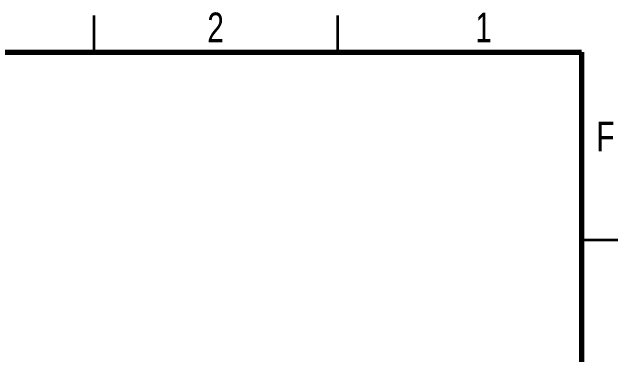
# Model space of a CAD drawing. Header units: millimetres. Extents: x 6878 to 9473, y 4568 to 6402.
# Drawn here: x 8696 to 9473, y 5963 to 6402 of the extents above; entities that cross this region are included whole.
import ezdxf

# ---------------------------------------------------------------- set-up
doc = ezdxf.new("R2010")
doc.units = ezdxf.units.MM
doc.header["$LTSCALE"] = 10
doc.styles.add('SLDTEXTSTYLE0', font='TXT', dxfattribs={"width": 0.75})

msp = doc.modelspace()

# ---------------------------------------------------------------- linework, layer by layer
at = {"color": 7, "linetype": 'Continuous', "lineweight": 35}
for p, q in [((8800.92, 6350.93), (8800.92, 6397.82)), ((9113.56, 6350.93), (9113.56, 6397.82)), ((9426.2, 6110.19), (9473.09, 6110.19))]:
    msp.add_line(p, q, dxfattribs=at)
at = {"color": 7, "linetype": 'Continuous', "lineweight": 70}
for p, q in [((6925.07, 6350.93), (9426.2, 6350.93)), ((9426.2, 6350.93), (9426.2, 4618.9))]:
    msp.add_line(p, q, dxfattribs=at)

# ---------------------------------------------------------------- texts
at = {"color": 7, "linetype": 'Continuous', "lineweight": 0, "char_height": 38.12, "attachment_point": 2, "style": 'SLDTEXTSTYLE0'}
for s, insert in [('2', (8956.85, 6401.66)), ('1', (9300.76, 6401.66)), ('F', (9457.06, 6261.67))]:
    msp.add_mtext(s, dxfattribs=dict(at, insert=insert))

doc.saveas('drawing.dxf')
